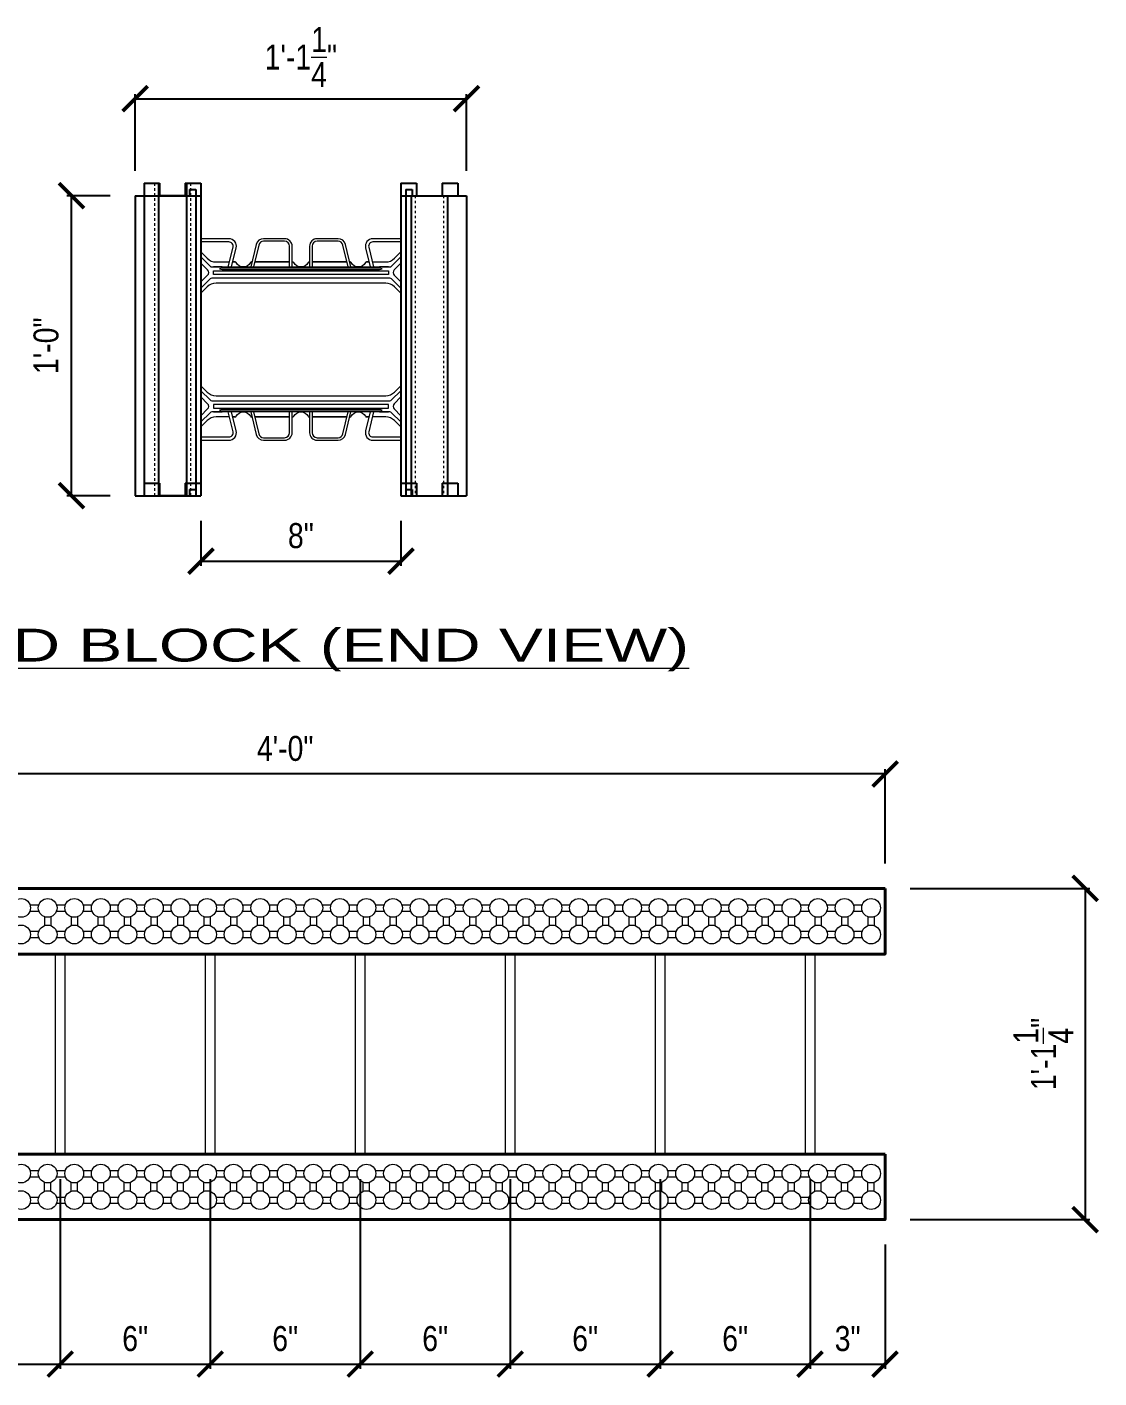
# Model space of a CAD drawing. Header units: inches. Extents: x -351.8 to -281.7, y 571.6 to 662.7.
# Drawn here: x -324.6 to -281.7, y 608.7 to 662.7 of the extents above; entities that cross this region are included whole.
import ezdxf

# ---------------------------------------------------------------- set-up
doc = ezdxf.new("R2010")
doc.units = ezdxf.units.IN
doc.header["$MEASUREMENT"] = 0
doc.linetypes.add('DASHED2', pattern=[0.375, 0.25, -0.125])
doc.linetypes.add('HIDDEN', pattern=[0.375, 0.25, -0.125])
doc.layers.get('Defpoints').update_dxf_attribs({"color": 252})
for name, color, linetype, lineweight in [('1GB fine', 251, 'Continuous', 9), ('2GB med', 7, 'Continuous', 20), ('3GB heavy', 1, 'Continuous', 40), ('A2 Hatch', 8, 'Continuous', 9), ('DETAILS', 7, 'Continuous', 13), ('DIM', 3, 'Continuous', 13), ('GB Dim', 3, 'Continuous', 13)]:
    doc.layers.add(name, color=color, linetype=linetype, lineweight=lineweight)
doc.styles.add('ARCHTITLE', font='archtitl.shx', dxfattribs={"width": 1.2})
doc.styles.add('ARCTEXT', font='arctext.shx', dxfattribs={"width": 0.85})
doc.dimstyles.new('ARCTEXT 1-1', dxfattribs={"dimscale": 0, "dimtxt": 1, "dimasz": 1, "dimexe": 0.1875, "dimexo": 1, "dimgap": 0.5, "dimtad": 1, "dimdec": 4, "dimzin": 3, "dimdsep": 46, "dimlunit": 4, "dimtxsty": 'ARCTEXT', "dimblk": 'ARCHTICK', "dimcen": 1, "dimclrd": 256, "dimclre": 256, "dimclrt": 256, "dimadec": 0, "dimazin": 0, "dimtfac": 1, "dimtdec": 4, "dimtofl": 0, "dimtmove": 2, "dimatfit": 3, "dimldrblk": 'arrow', "dimfxl": 0, "dimtolj": 1, "dimtzin": 0, "dimarcsym": 0})

# ---------------------------------------------------------------- blocks, each defined once
blk = doc.blocks.new('_ArchTick')
at = {"color": 0, "linetype": 'ByBlock', "const_width": 0.15}
blk.add_lwpolyline([(-0.5, -0.5), (0.5, 0.5)], dxfattribs=at)
blk = doc.blocks.new('*D162')
at = {"layer": 'Defpoints', "color": 0}
for p in [(-322.797, 655.99), (-320.25, 655.99), (-320.25, 643.99)]:
    blk.add_point(p, dxfattribs=at)
at = {"layer": 'GB Dim', "lineweight": -2}
for p, q in [((-321.25, 655.99), (-322.985, 655.99)), ((-322.797, 643.99), (-322.797, 655.99)), ((-321.25, 643.99), (-322.985, 643.99))]:
    blk.add_line(p, q, dxfattribs=at)
for p, rotation in [((-322.797, 655.99), 90), ((-322.797, 643.99), 270)]:
    blk.add_blockref('_ArchTick', p, dxfattribs=dict(at, rotation=rotation))
at = {"layer": 'GB Dim', "color": 2, "insert": (-323.814, 649.99), "char_height": 1, "attachment_point": 5, "rotation": 90, "style": 'ARCTEXT'}
blk.add_mtext('\\A1;1\'-0"', dxfattribs=at)
blk = doc.blocks.new('arrow')
at = {"layer": 'DIM'}
blk.add_hatch(color=253, dxfattribs=at).paths.add_polyline_path([(-2, 0.5), (-2, -0.5), (0, 0)])
at = {"layer": 'DIM', "lineweight": 9}
for points in [[(-2, 0.983), (-2, 0.5), (-2.469, 0.617)], [(0.374, 0.094), (0, 0)], [(0.374, -0.094), (0, 0)], [(-2, -0.983), (-2, -0.5), (-2.469, -0.617)]]:
    blk.add_lwpolyline(points, dxfattribs=at)
at = {"layer": 'DIM', "lineweight": 15}
blk.add_lwpolyline([(0, 0), (-2, -0.5), (-2, 0.5), (0, 0)], dxfattribs=at)
blk = doc.blocks.new('*D163')
at = {"layer": 'Defpoints', "color": 0}
for p in [(-307, 659.872), (-320.25, 655.99), (-307, 655.99)]:
    blk.add_point(p, dxfattribs=at)
at = {"layer": 'GB Dim', "lineweight": -2}
for p, q in [((-320.25, 656.99), (-320.25, 660.059)), ((-320.25, 659.872), (-307, 659.872)), ((-307, 656.99), (-307, 660.059))]:
    blk.add_line(p, q, dxfattribs=at)
at = {"layer": 'GB Dim', "lineweight": -2, "rotation": 180}
blk.add_blockref('_ArchTick', (-320.25, 659.872), dxfattribs=at)
at = {"layer": 'GB Dim', "lineweight": -2}
blk.add_blockref('_ArchTick', (-307, 659.872), dxfattribs=at)
at = {"layer": 'GB Dim', "color": 2, "insert": (-313.625, 661.538), "char_height": 1, "attachment_point": 5, "style": 'ARCTEXT'}
blk.add_mtext('\\A1;1\'-1{\\H1.000000x;\\S1/4;}"', dxfattribs=at)
blk = doc.blocks.new('*D164')
at = {"layer": 'Defpoints', "color": 0}
for p in [(-317.625, 643.99), (-309.625, 643.99), (-309.625, 641.371)]:
    blk.add_point(p, dxfattribs=at)
at = {"layer": 'GB Dim', "lineweight": -2}
for p, q in [((-317.625, 642.99), (-317.625, 641.183)), ((-309.625, 642.99), (-309.625, 641.183)), ((-317.625, 641.371), (-309.625, 641.371))]:
    blk.add_line(p, q, dxfattribs=at)
at = {"layer": 'GB Dim', "lineweight": -2, "rotation": 180}
blk.add_blockref('_ArchTick', (-317.625, 641.371), dxfattribs=at)
at = {"layer": 'GB Dim', "lineweight": -2}
blk.add_blockref('_ArchTick', (-309.625, 641.371), dxfattribs=at)
at = {"layer": 'GB Dim', "color": 2, "insert": (-313.625, 642.388), "char_height": 1, "attachment_point": 5, "style": 'ARCTEXT'}
blk.add_mtext('\\A1;8"', dxfattribs=at)
blk = doc.blocks.new('*D167')
at = {"layer": 'Defpoints', "color": 0}
for p in [(-329.253, 617.658), (-323.253, 617.658), (-323.253, 609.252)]:
    blk.add_point(p, dxfattribs=at)
at = {"layer": 'GB Dim', "lineweight": -2}
for p, q in [((-329.253, 616.658), (-329.253, 609.065)), ((-323.253, 616.658), (-323.253, 609.065)), ((-329.253, 609.252), (-323.253, 609.252))]:
    blk.add_line(p, q, dxfattribs=at)
at = {"layer": 'GB Dim', "lineweight": -2, "rotation": 180}
blk.add_blockref('_ArchTick', (-329.253, 609.252), dxfattribs=at)
at = {"layer": 'GB Dim', "lineweight": -2}
blk.add_blockref('_ArchTick', (-323.253, 609.252), dxfattribs=at)
at = {"layer": 'GB Dim', "color": 2, "insert": (-326.253, 610.269), "char_height": 1, "attachment_point": 5, "style": 'ARCTEXT'}
blk.add_mtext('\\A1;6"', dxfattribs=at)
blk = doc.blocks.new('*D168')
at = {"layer": 'Defpoints', "color": 0}
for p in [(-323.253, 617.658), (-317.253, 617.658), (-317.253, 609.252)]:
    blk.add_point(p, dxfattribs=at)
at = {"layer": 'GB Dim', "lineweight": -2}
for p, q in [((-323.253, 616.658), (-323.253, 609.065)), ((-317.253, 616.658), (-317.253, 609.065)), ((-323.253, 609.252), (-317.253, 609.252))]:
    blk.add_line(p, q, dxfattribs=at)
at = {"layer": 'GB Dim', "lineweight": -2, "rotation": 180}
blk.add_blockref('_ArchTick', (-323.253, 609.252), dxfattribs=at)
at = {"layer": 'GB Dim', "lineweight": -2}
blk.add_blockref('_ArchTick', (-317.253, 609.252), dxfattribs=at)
at = {"layer": 'GB Dim', "color": 2, "insert": (-320.253, 610.269), "char_height": 1, "attachment_point": 5, "style": 'ARCTEXT'}
blk.add_mtext('\\A1;6"', dxfattribs=at)
blk = doc.blocks.new('*D169')
at = {"layer": 'Defpoints', "color": 0}
for p in [(-317.253, 617.658), (-311.253, 617.658), (-311.253, 609.252)]:
    blk.add_point(p, dxfattribs=at)
at = {"layer": 'GB Dim', "lineweight": -2}
for p, q in [((-317.253, 616.658), (-317.253, 609.065)), ((-311.253, 616.658), (-311.253, 609.065)), ((-317.253, 609.252), (-311.253, 609.252))]:
    blk.add_line(p, q, dxfattribs=at)
at = {"layer": 'GB Dim', "lineweight": -2, "rotation": 180}
blk.add_blockref('_ArchTick', (-317.253, 609.252), dxfattribs=at)
at = {"layer": 'GB Dim', "lineweight": -2}
blk.add_blockref('_ArchTick', (-311.253, 609.252), dxfattribs=at)
at = {"layer": 'GB Dim', "color": 2, "insert": (-314.253, 610.269), "char_height": 1, "attachment_point": 5, "style": 'ARCTEXT'}
blk.add_mtext('\\A1;6"', dxfattribs=at)
blk = doc.blocks.new('*D170')
at = {"layer": 'Defpoints', "color": 0}
for p in [(-311.253, 617.658), (-305.253, 617.658), (-305.253, 609.252)]:
    blk.add_point(p, dxfattribs=at)
at = {"layer": 'GB Dim', "lineweight": -2}
for p, q in [((-311.253, 616.658), (-311.253, 609.065)), ((-305.253, 616.658), (-305.253, 609.065)), ((-311.253, 609.252), (-305.253, 609.252))]:
    blk.add_line(p, q, dxfattribs=at)
at = {"layer": 'GB Dim', "lineweight": -2, "rotation": 180}
blk.add_blockref('_ArchTick', (-311.253, 609.252), dxfattribs=at)
at = {"layer": 'GB Dim', "lineweight": -2}
blk.add_blockref('_ArchTick', (-305.253, 609.252), dxfattribs=at)
at = {"layer": 'GB Dim', "color": 2, "insert": (-308.253, 610.269), "char_height": 1, "attachment_point": 5, "style": 'ARCTEXT'}
blk.add_mtext('\\A1;6"', dxfattribs=at)
blk = doc.blocks.new('*D171')
at = {"layer": 'Defpoints', "color": 0}
for p in [(-305.253, 617.658), (-299.253, 617.658), (-299.253, 609.252)]:
    blk.add_point(p, dxfattribs=at)
at = {"layer": 'GB Dim', "lineweight": -2}
for p, q in [((-305.253, 616.658), (-305.253, 609.065)), ((-299.253, 616.658), (-299.253, 609.065)), ((-305.253, 609.252), (-299.253, 609.252))]:
    blk.add_line(p, q, dxfattribs=at)
at = {"layer": 'GB Dim', "lineweight": -2, "rotation": 180}
blk.add_blockref('_ArchTick', (-305.253, 609.252), dxfattribs=at)
at = {"layer": 'GB Dim', "lineweight": -2}
blk.add_blockref('_ArchTick', (-299.253, 609.252), dxfattribs=at)
at = {"layer": 'GB Dim', "color": 2, "insert": (-302.253, 610.269), "char_height": 1, "attachment_point": 5, "style": 'ARCTEXT'}
blk.add_mtext('\\A1;6"', dxfattribs=at)
blk = doc.blocks.new('*D172')
at = {"layer": 'Defpoints', "color": 0}
for p in [(-299.253, 617.658), (-293.253, 617.658), (-293.253, 609.252)]:
    blk.add_point(p, dxfattribs=at)
at = {"layer": 'GB Dim', "lineweight": -2}
for p, q in [((-299.253, 616.658), (-299.253, 609.065)), ((-293.253, 616.658), (-293.253, 609.065)), ((-299.253, 609.252), (-293.253, 609.252))]:
    blk.add_line(p, q, dxfattribs=at)
at = {"layer": 'GB Dim', "lineweight": -2, "rotation": 180}
blk.add_blockref('_ArchTick', (-299.253, 609.252), dxfattribs=at)
at = {"layer": 'GB Dim', "lineweight": -2}
blk.add_blockref('_ArchTick', (-293.253, 609.252), dxfattribs=at)
at = {"layer": 'GB Dim', "color": 2, "insert": (-296.253, 610.269), "char_height": 1, "attachment_point": 5, "style": 'ARCTEXT'}
blk.add_mtext('\\A1;6"', dxfattribs=at)
blk = doc.blocks.new('*D173')
at = {"layer": 'Defpoints', "color": 0}
for p in [(-293.253, 617.658), (-290.253, 615.033), (-290.253, 609.252)]:
    blk.add_point(p, dxfattribs=at)
at = {"layer": 'GB Dim', "lineweight": -2}
for p, q in [((-293.253, 616.658), (-293.253, 609.065)), ((-290.253, 614.033), (-290.253, 609.065)), ((-293.253, 609.252), (-290.253, 609.252))]:
    blk.add_line(p, q, dxfattribs=at)
at = {"layer": 'GB Dim', "lineweight": -2, "rotation": 180}
blk.add_blockref('_ArchTick', (-293.253, 609.252), dxfattribs=at)
at = {"layer": 'GB Dim', "lineweight": -2}
blk.add_blockref('_ArchTick', (-290.253, 609.252), dxfattribs=at)
at = {"layer": 'GB Dim', "color": 2, "insert": (-291.753, 610.269), "char_height": 1, "attachment_point": 5, "style": 'ARCTEXT'}
blk.add_mtext('\\A1;3"', dxfattribs=at)
blk = doc.blocks.new('*D174')
at = {"layer": 'Defpoints', "color": 0}
for p in [(-290.253, 628.283), (-290.253, 615.033), (-282.253, 615.033)]:
    blk.add_point(p, dxfattribs=at)
at = {"layer": 'GB Dim', "lineweight": -2}
for p, q in [((-289.253, 628.283), (-282.065, 628.283)), ((-282.253, 628.283), (-282.253, 615.033)), ((-289.253, 615.033), (-282.065, 615.033))]:
    blk.add_line(p, q, dxfattribs=at)
for p, rotation in [((-282.253, 628.283), 90), ((-282.253, 615.033), 270)]:
    blk.add_blockref('_ArchTick', p, dxfattribs=dict(at, rotation=rotation))
at = {"layer": 'GB Dim', "color": 2, "insert": (-283.919, 621.658), "char_height": 1, "attachment_point": 5, "rotation": 90, "style": 'ARCTEXT'}
blk.add_mtext('\\A1;1\'-1{\\H1.000000x;\\S1/4;}"', dxfattribs=at)
blk = doc.blocks.new('*D175')
at = {"layer": 'Defpoints', "color": 0}
for p in [(-338.253, 632.859), (-338.253, 628.283), (-290.253, 628.283)]:
    blk.add_point(p, dxfattribs=at)
at = {"layer": 'GB Dim', "lineweight": -2}
for p, q in [((-338.253, 629.283), (-338.253, 633.046)), ((-290.253, 632.859), (-338.253, 632.859)), ((-290.253, 629.283), (-290.253, 633.046))]:
    blk.add_line(p, q, dxfattribs=at)
at = {"layer": 'GB Dim', "lineweight": -2, "rotation": 180}
blk.add_blockref('_ArchTick', (-338.253, 632.859), dxfattribs=at)
at = {"layer": 'GB Dim', "lineweight": -2}
blk.add_blockref('_ArchTick', (-290.253, 632.859), dxfattribs=at)
at = {"layer": 'GB Dim', "color": 2, "insert": (-314.253, 633.876), "char_height": 1, "attachment_point": 5, "style": 'ARCTEXT'}
blk.add_mtext('\\A1;4\'-0"', dxfattribs=at)

msp = doc.modelspace()

# ---------------------------------------------------------------- linework, layer by layer
at = {"color": 1, "linetype": 'HIDDEN', "ltscale": 0.02}
for p, q in [((-319.90005, 656.49023), (-319.27505, 656.49023)), ((-319.27505, 656.49023), (-319.27505, 655.99023)), ((-318.25005, 656.49023), (-318.25005, 655.99023)), ((-318.25005, 656.49023), (-317.62505, 656.49023)), ((-309.62505, 656.49023), (-309.00005, 656.49023)), ((-309.00005, 656.49023), (-309.00005, 655.99023)), ((-307.97505, 656.49023), (-307.97505, 655.99023)), ((-307.97505, 656.49023), (-307.35005, 656.49023)), ((-307.35005, 656.49023), (-307.35005, 655.99023)), ((-319.90005, 644.49023), (-319.27505, 644.49023)), ((-319.27505, 644.49023), (-319.27505, 643.99023)), ((-318.25005, 644.49023), (-318.25005, 643.99023)), ((-318.25005, 644.49023), (-317.62505, 644.49023)), ((-309.62505, 644.49023), (-309.00005, 644.49023)), ((-309.00005, 644.49023), (-309.00005, 643.99023)), ((-307.97505, 644.49023), (-307.97505, 643.99023)), ((-307.97505, 644.49023), (-307.35005, 644.49023)), ((-307.35005, 644.49023), (-307.35005, 643.99023))]:
    msp.add_line(p, q, dxfattribs=at)
at = {"color": 1}
for p, q in [((-319.90005, 656.49023), (-319.27505, 656.49023)), ((-319.90005, 656.49023), (-319.90005, 643.99023)), ((-319.32505, 656.49023), (-319.32505, 643.99023)), ((-319.27505, 656.49023), (-319.27505, 655.99023)), ((-318.25005, 656.49023), (-318.25005, 655.99023)), ((-318.25005, 656.49023), (-317.62505, 656.49023)), ((-318.20005, 656.49023), (-318.20005, 643.99023)), ((-318.07505, 656.24023), (-318.07505, 655.99023)), ((-318.07505, 656.24023), (-317.82505, 656.24023)), ((-317.82505, 656.24023), (-317.82505, 643.99023)), ((-317.62505, 656.49023), (-317.62505, 643.99023)), ((-309.62505, 656.49023), (-309.62505, 643.99023)), ((-309.62505, 656.49023), (-309.00005, 656.49023)), ((-309.42505, 656.24023), (-309.42505, 643.99023)), ((-309.42505, 656.24023), (-309.17505, 656.24023)), ((-309.17505, 656.24023), (-309.17505, 655.99023)), ((-309.00005, 656.49023), (-309.00005, 655.99023)), ((-307.97505, 656.49023), (-307.97505, 655.99023)), ((-307.97505, 656.49023), (-307.35005, 656.49023)), ((-307.35005, 656.49023), (-307.35005, 655.99023)), ((-320.25005, 655.99023), (-317.62505, 655.99023)), ((-320.25005, 655.99023), (-320.25005, 643.99023)), ((-320.25005, 655.99023), (-318.07505, 655.99023)), ((-318.20005, 655.99023), (-319.32505, 655.99023)), ((-317.82505, 655.99023), (-317.62505, 655.99023)), ((-309.62505, 655.99023), (-307.00005, 655.99023)), ((-309.62505, 655.99023), (-309.42505, 655.99023)), ((-309.21005, 655.99023), (-307.00005, 655.99023)), ((-309.21005, 655.99023), (-309.21005, 643.99023)), ((-307.76505, 655.99023), (-307.76505, 643.99023)), ((-307.00005, 655.99023), (-307.00005, 643.99023)), ((-319.90005, 644.49023), (-319.27505, 644.49023)), ((-319.27505, 644.49023), (-319.27505, 643.99023)), ((-318.25005, 644.49023), (-318.25005, 643.99023)), ((-318.25005, 644.49023), (-317.62505, 644.49023)), ((-318.07505, 644.24023), (-318.07505, 643.99023)), ((-318.07505, 644.24023), (-317.82505, 644.24023)), ((-309.62505, 644.49023), (-309.00005, 644.49023)), ((-309.42505, 644.24023), (-309.17505, 644.24023)), ((-309.17505, 644.24023), (-309.17505, 643.99023)), ((-309.00005, 644.49023), (-309.00005, 643.99023)), ((-307.97505, 644.49023), (-307.97505, 643.99023)), ((-307.97505, 644.49023), (-307.35005, 644.49023)), ((-307.35005, 644.49023), (-307.35005, 643.99023)), ((-320.25005, 643.99023), (-317.62505, 643.99023)), ((-320.25005, 643.99023), (-318.07505, 643.99023)), ((-318.20005, 643.99023), (-319.32505, 643.99023)), ((-317.82505, 643.99023), (-317.62505, 643.99023)), ((-309.62505, 643.99023), (-307.00005, 643.99023)), ((-309.62505, 643.99023), (-309.42505, 643.99023)), ((-309.21005, 643.99023), (-307.00005, 643.99023))]:
    msp.add_line(p, q, dxfattribs=at)
at = {"ltscale": 0.15}
for p, q in [((-319.27505, 655.99023), (-318.25005, 655.99023)), ((-319.27505, 643.99023), (-318.25005, 643.99023))]:
    msp.add_line(p, q, dxfattribs=at)
at = {"layer": '1GB fine'}
for p, q in [((-324.46199, 627.62774), (-324.10556, 627.62774)), ((-323.39949, 627.62774), (-323.04306, 627.62774)), ((-322.33699, 627.62774), (-321.98056, 627.62774)), ((-321.27449, 627.62774), (-320.91806, 627.62774)), ((-320.21199, 627.62774), (-319.85556, 627.62774)), ((-319.14949, 627.62774), (-318.79306, 627.62774)), ((-318.08699, 627.62774), (-317.73056, 627.62774)), ((-317.02449, 627.62774), (-316.66806, 627.62774)), ((-315.96199, 627.62774), (-315.60556, 627.62774)), ((-314.89949, 627.62774), (-314.54306, 627.62774)), ((-313.83699, 627.62774), (-313.48056, 627.62774)), ((-312.77449, 627.62774), (-312.41806, 627.62774)), ((-311.71199, 627.62774), (-311.35556, 627.62774)), ((-310.64949, 627.62774), (-310.29306, 627.62774)), ((-309.58699, 627.62774), (-309.23056, 627.62774)), ((-308.52449, 627.62774), (-308.16806, 627.62774)), ((-307.46199, 627.62774), (-307.10556, 627.62774)), ((-306.39949, 627.62774), (-306.04306, 627.62774)), ((-305.33699, 627.62774), (-304.98056, 627.62774)), ((-304.27449, 627.62774), (-303.91806, 627.62774)), ((-303.21199, 627.62774), (-302.85556, 627.62774)), ((-302.14949, 627.62774), (-301.79306, 627.62774)), ((-301.08699, 627.62774), (-300.73056, 627.62774)), ((-300.02449, 627.62774), (-299.66806, 627.62774)), ((-298.96199, 627.62774), (-298.60556, 627.62774)), ((-297.89949, 627.62774), (-297.54306, 627.62774)), ((-296.83699, 627.62774), (-296.48056, 627.62774)), ((-295.77449, 627.62774), (-295.41806, 627.62774)), ((-294.71199, 627.62774), (-294.35556, 627.62774)), ((-293.64949, 627.62774), (-293.29306, 627.62774)), ((-292.58699, 627.62774), (-292.23056, 627.62774)), ((-291.52449, 627.62774), (-291.16806, 627.62774)), ((-324.46121, 627.37701), (-324.10633, 627.37701)), ((-323.87679, 627.14747), (-323.87679, 626.79259)), ((-323.62606, 627.14824), (-323.62606, 626.79181)), ((-323.39871, 627.37701), (-323.04383, 627.37701)), ((-322.81429, 627.14747), (-322.81429, 626.79259)), ((-322.56356, 627.14824), (-322.56356, 626.79181)), ((-322.33621, 627.37701), (-321.98133, 627.37701)), ((-321.75179, 627.14747), (-321.75179, 626.79259)), ((-321.50106, 627.14824), (-321.50106, 626.79181)), ((-321.27371, 627.37701), (-320.91883, 627.37701)), ((-320.68929, 627.14747), (-320.68929, 626.79259)), ((-320.43856, 627.14824), (-320.43856, 626.79181)), ((-320.21121, 627.37701), (-319.85633, 627.37701)), ((-319.62679, 627.14747), (-319.62679, 626.79259)), ((-319.37606, 627.14824), (-319.37606, 626.79181)), ((-319.14871, 627.37701), (-318.79383, 627.37701)), ((-318.56429, 627.14747), (-318.56429, 626.79259)), ((-318.31356, 627.14824), (-318.31356, 626.79181)), ((-318.08621, 627.37701), (-317.73133, 627.37701)), ((-317.50179, 627.14747), (-317.50179, 626.79259)), ((-317.25106, 627.14824), (-317.25106, 626.79181)), ((-317.02371, 627.37701), (-316.66883, 627.37701)), ((-316.43929, 627.14747), (-316.43929, 626.79259)), ((-316.18856, 627.14824), (-316.18856, 626.79181)), ((-315.96121, 627.37701), (-315.60633, 627.37701)), ((-315.37679, 627.14747), (-315.37679, 626.79259)), ((-315.12606, 627.14824), (-315.12606, 626.79181)), ((-314.89871, 627.37701), (-314.54383, 627.37701)), ((-314.31429, 627.14747), (-314.31429, 626.79259)), ((-314.06356, 627.14824), (-314.06356, 626.79181)), ((-313.83621, 627.37701), (-313.48133, 627.37701)), ((-313.25179, 627.14747), (-313.25179, 626.79259)), ((-313.00106, 627.14824), (-313.00106, 626.79181)), ((-312.77371, 627.37701), (-312.41883, 627.37701)), ((-312.18929, 627.14747), (-312.18929, 626.79259)), ((-311.93856, 627.14824), (-311.93856, 626.79181)), ((-311.71121, 627.37701), (-311.35633, 627.37701)), ((-311.12679, 627.14747), (-311.12679, 626.79259)), ((-310.87606, 627.14824), (-310.87606, 626.79181)), ((-310.64871, 627.37701), (-310.29383, 627.37701)), ((-310.06429, 627.14747), (-310.06429, 626.79259)), ((-309.81356, 627.14824), (-309.81356, 626.79181)), ((-309.58621, 627.37701), (-309.23133, 627.37701)), ((-309.00179, 627.14747), (-309.00179, 626.79259)), ((-308.75106, 627.14824), (-308.75106, 626.79181)), ((-308.52371, 627.37701), (-308.16883, 627.37701)), ((-307.93929, 627.14747), (-307.93929, 626.79259)), ((-307.68856, 627.14824), (-307.68856, 626.79181)), ((-307.46121, 627.37701), (-307.10633, 627.37701)), ((-306.87679, 627.14747), (-306.87679, 626.79259)), ((-306.62606, 627.14824), (-306.62606, 626.79181)), ((-306.39871, 627.37701), (-306.04383, 627.37701)), ((-305.81429, 627.14747), (-305.81429, 626.79259)), ((-305.56356, 627.14824), (-305.56356, 626.79181)), ((-305.33621, 627.37701), (-304.98133, 627.37701)), ((-304.75179, 627.14747), (-304.75179, 626.79259)), ((-304.50106, 627.14824), (-304.50106, 626.79181)), ((-304.27371, 627.37701), (-303.91883, 627.37701)), ((-303.68929, 627.14747), (-303.68929, 626.79259)), ((-303.43856, 627.14824), (-303.43856, 626.79181)), ((-303.21121, 627.37701), (-302.85633, 627.37701)), ((-302.62679, 627.14747), (-302.62679, 626.79259)), ((-302.37606, 627.14824), (-302.37606, 626.79181)), ((-302.14871, 627.37701), (-301.79383, 627.37701)), ((-301.56429, 627.14747), (-301.56429, 626.79259)), ((-301.31356, 627.14824), (-301.31356, 626.79181)), ((-301.08621, 627.37701), (-300.73133, 627.37701)), ((-300.50179, 627.14747), (-300.50179, 626.79259)), ((-300.25106, 627.14824), (-300.25106, 626.79181)), ((-300.02371, 627.37701), (-299.66883, 627.37701)), ((-299.43929, 627.14747), (-299.43929, 626.79259)), ((-299.18856, 627.14824), (-299.18856, 626.79181)), ((-298.96121, 627.37701), (-298.60633, 627.37701)), ((-298.37679, 627.14747), (-298.37679, 626.79259)), ((-298.12606, 627.14824), (-298.12606, 626.79181)), ((-297.89871, 627.37701), (-297.54383, 627.37701)), ((-297.31429, 627.14747), (-297.31429, 626.79259)), ((-297.06356, 627.14824), (-297.06356, 626.79181)), ((-296.83621, 627.37701), (-296.48133, 627.37701)), ((-296.25179, 627.14747), (-296.25179, 626.79259)), ((-296.00106, 627.14824), (-296.00106, 626.79181)), ((-295.77371, 627.37701), (-295.41883, 627.37701)), ((-295.18929, 627.14747), (-295.18929, 626.79259)), ((-294.93856, 627.14824), (-294.93856, 626.79181)), ((-294.71121, 627.37701), (-294.35633, 627.37701)), ((-294.12679, 627.14747), (-294.12679, 626.79259)), ((-293.87606, 627.14824), (-293.87606, 626.79181)), ((-293.64871, 627.37701), (-293.29383, 627.37701)), ((-293.06429, 627.14747), (-293.06429, 626.79259)), ((-292.81356, 627.14824), (-292.81356, 626.79181)), ((-292.58621, 627.37701), (-292.23133, 627.37701)), ((-292.00179, 627.14747), (-292.00179, 626.79259)), ((-291.75106, 627.14824), (-291.75106, 626.79181)), ((-291.52371, 627.37701), (-291.16883, 627.37701)), ((-290.93929, 627.14747), (-290.93929, 626.79259)), ((-290.68856, 627.14824), (-290.68856, 626.79181)), ((-324.46199, 626.56524), (-324.10556, 626.56524)), ((-323.39949, 626.56524), (-323.04306, 626.56524)), ((-322.33699, 626.56524), (-321.98056, 626.56524)), ((-321.27449, 626.56524), (-320.91806, 626.56524)), ((-320.21199, 626.56524), (-319.85556, 626.56524)), ((-319.14949, 626.56524), (-318.79306, 626.56524)), ((-318.08699, 626.56524), (-317.73056, 626.56524)), ((-317.02449, 626.56524), (-316.66806, 626.56524)), ((-315.96199, 626.56524), (-315.60556, 626.56524)), ((-314.89949, 626.56524), (-314.54306, 626.56524)), ((-313.83699, 626.56524), (-313.48056, 626.56524)), ((-312.77449, 626.56524), (-312.41806, 626.56524)), ((-311.71199, 626.56524), (-311.35556, 626.56524)), ((-310.64949, 626.56524), (-310.29306, 626.56524)), ((-309.58699, 626.56524), (-309.23056, 626.56524)), ((-308.52449, 626.56524), (-308.16806, 626.56524)), ((-307.46199, 626.56524), (-307.10556, 626.56524)), ((-306.39949, 626.56524), (-306.04306, 626.56524)), ((-305.33699, 626.56524), (-304.98056, 626.56524)), ((-304.27449, 626.56524), (-303.91806, 626.56524)), ((-303.21199, 626.56524), (-302.85556, 626.56524)), ((-302.14949, 626.56524), (-301.79306, 626.56524)), ((-301.08699, 626.56524), (-300.73056, 626.56524)), ((-300.02449, 626.56524), (-299.66806, 626.56524)), ((-298.96199, 626.56524), (-298.60556, 626.56524)), ((-297.89949, 626.56524), (-297.54306, 626.56524)), ((-296.83699, 626.56524), (-296.48056, 626.56524)), ((-295.77449, 626.56524), (-295.41806, 626.56524)), ((-294.71199, 626.56524), (-294.35556, 626.56524)), ((-293.64949, 626.56524), (-293.29306, 626.56524)), ((-292.58699, 626.56524), (-292.23056, 626.56524)), ((-291.52449, 626.56524), (-291.16806, 626.56524)), ((-324.46121, 626.31451), (-324.10633, 626.31451)), ((-323.39871, 626.31451), (-323.04383, 626.31451)), ((-322.33621, 626.31451), (-321.98133, 626.31451)), ((-321.27371, 626.31451), (-320.91883, 626.31451)), ((-320.21121, 626.31451), (-319.85633, 626.31451)), ((-319.14871, 626.31451), (-318.79383, 626.31451)), ((-318.08621, 626.31451), (-317.73133, 626.31451)), ((-317.02371, 626.31451), (-316.66883, 626.31451)), ((-315.96121, 626.31451), (-315.60633, 626.31451)), ((-314.89871, 626.31451), (-314.54383, 626.31451)), ((-313.83621, 626.31451), (-313.48133, 626.31451)), ((-312.77371, 626.31451), (-312.41883, 626.31451)), ((-311.71121, 626.31451), (-311.35633, 626.31451)), ((-310.64871, 626.31451), (-310.29383, 626.31451)), ((-309.58621, 626.31451), (-309.23133, 626.31451)), ((-308.52371, 626.31451), (-308.16883, 626.31451)), ((-307.46121, 626.31451), (-307.10633, 626.31451)), ((-306.39871, 626.31451), (-306.04383, 626.31451)), ((-305.33621, 626.31451), (-304.98133, 626.31451)), ((-304.27371, 626.31451), (-303.91883, 626.31451)), ((-303.21121, 626.31451), (-302.85633, 626.31451)), ((-302.14871, 626.31451), (-301.79383, 626.31451)), ((-301.08621, 626.31451), (-300.73133, 626.31451)), ((-300.02371, 626.31451), (-299.66883, 626.31451)), ((-298.96121, 626.31451), (-298.60633, 626.31451)), ((-297.89871, 626.31451), (-297.54383, 626.31451)), ((-296.83621, 626.31451), (-296.48133, 626.31451)), ((-295.77371, 626.31451), (-295.41883, 626.31451)), ((-294.71121, 626.31451), (-294.35633, 626.31451)), ((-293.64871, 626.31451), (-293.29383, 626.31451)), ((-292.58621, 626.31451), (-292.23133, 626.31451)), ((-291.52371, 626.31451), (-291.16883, 626.31451)), ((-324.46199, 616.74982), (-324.10556, 616.74982)), ((-324.46121, 617.00055), (-324.10633, 617.00055)), ((-323.39949, 616.74982), (-323.04306, 616.74982)), ((-323.39871, 617.00055), (-323.04383, 617.00055)), ((-322.33699, 616.74982), (-321.98056, 616.74982)), ((-322.33621, 617.00055), (-321.98133, 617.00055)), ((-321.27449, 616.74982), (-320.91806, 616.74982)), ((-321.27371, 617.00055), (-320.91883, 617.00055)), ((-320.21199, 616.74982), (-319.85556, 616.74982)), ((-320.21121, 617.00055), (-319.85633, 617.00055)), ((-319.14949, 616.74982), (-318.79306, 616.74982)), ((-319.14871, 617.00055), (-318.79383, 617.00055)), ((-318.08699, 616.74982), (-317.73056, 616.74982)), ((-318.08621, 617.00055), (-317.73133, 617.00055)), ((-317.02449, 616.74982), (-316.66806, 616.74982)), ((-317.02371, 617.00055), (-316.66883, 617.00055)), ((-315.96199, 616.74982), (-315.60556, 616.74982)), ((-315.96121, 617.00055), (-315.60633, 617.00055)), ((-314.89949, 616.74982), (-314.54306, 616.74982)), ((-314.89871, 617.00055), (-314.54383, 617.00055)), ((-313.83699, 616.74982), (-313.48056, 616.74982)), ((-313.83621, 617.00055), (-313.48133, 617.00055)), ((-312.77449, 616.74982), (-312.41806, 616.74982)), ((-312.77371, 617.00055), (-312.41883, 617.00055)), ((-311.71199, 616.74982), (-311.35556, 616.74982)), ((-311.71121, 617.00055), (-311.35633, 617.00055)), ((-310.64949, 616.74982), (-310.29306, 616.74982)), ((-310.64871, 617.00055), (-310.29383, 617.00055)), ((-309.58699, 616.74982), (-309.23056, 616.74982)), ((-309.58621, 617.00055), (-309.23133, 617.00055)), ((-308.52449, 616.74982), (-308.16806, 616.74982)), ((-308.52371, 617.00055), (-308.16883, 617.00055)), ((-307.46199, 616.74982), (-307.10556, 616.74982)), ((-307.46121, 617.00055), (-307.10633, 617.00055)), ((-306.39949, 616.74982), (-306.04306, 616.74982)), ((-306.39871, 617.00055), (-306.04383, 617.00055)), ((-305.33699, 616.74982), (-304.98056, 616.74982)), ((-305.33621, 617.00055), (-304.98133, 617.00055)), ((-304.27449, 616.74982), (-303.91806, 616.74982)), ((-304.27371, 617.00055), (-303.91883, 617.00055)), ((-303.21199, 616.74982), (-302.85556, 616.74982)), ((-303.21121, 617.00055), (-302.85633, 617.00055)), ((-302.14949, 616.74982), (-301.79306, 616.74982)), ((-302.14871, 617.00055), (-301.79383, 617.00055)), ((-301.08699, 616.74982), (-300.73056, 616.74982)), ((-301.08621, 617.00055), (-300.73133, 617.00055)), ((-300.02449, 616.74982), (-299.66806, 616.74982)), ((-300.02371, 617.00055), (-299.66883, 617.00055)), ((-298.96199, 616.74982), (-298.60556, 616.74982)), ((-298.96121, 617.00055), (-298.60633, 617.00055)), ((-297.89949, 616.74982), (-297.54306, 616.74982)), ((-297.89871, 617.00055), (-297.54383, 617.00055)), ((-296.83699, 616.74982), (-296.48056, 616.74982)), ((-296.83621, 617.00055), (-296.48133, 617.00055)), ((-295.77449, 616.74982), (-295.41806, 616.74982)), ((-295.77371, 617.00055), (-295.41883, 617.00055)), ((-294.71199, 616.74982), (-294.35556, 616.74982)), ((-294.71121, 617.00055), (-294.35633, 617.00055)), ((-293.64949, 616.74982), (-293.29306, 616.74982)), ((-293.64871, 617.00055), (-293.29383, 617.00055)), ((-292.58699, 616.74982), (-292.23056, 616.74982)), ((-292.58621, 617.00055), (-292.23133, 617.00055)), ((-291.52449, 616.74982), (-291.16806, 616.74982)), ((-291.52371, 617.00055), (-291.16883, 617.00055)), ((-323.87679, 616.16759), (-323.87679, 616.52247)), ((-323.62606, 616.16681), (-323.62606, 616.52324)), ((-322.81429, 616.16759), (-322.81429, 616.52247)), ((-322.56356, 616.16681), (-322.56356, 616.52324)), ((-321.75179, 616.16759), (-321.75179, 616.52247)), ((-321.50106, 616.16681), (-321.50106, 616.52324)), ((-320.68929, 616.16759), (-320.68929, 616.52247)), ((-320.43856, 616.16681), (-320.43856, 616.52324)), ((-319.62679, 616.16759), (-319.62679, 616.52247)), ((-319.37606, 616.16681), (-319.37606, 616.52324)), ((-318.56429, 616.16759), (-318.56429, 616.52247)), ((-318.31356, 616.16681), (-318.31356, 616.52324)), ((-317.50179, 616.16759), (-317.50179, 616.52247)), ((-317.25106, 616.16681), (-317.25106, 616.52324)), ((-316.43929, 616.16759), (-316.43929, 616.52247)), ((-316.18856, 616.16681), (-316.18856, 616.52324)), ((-315.37679, 616.16759), (-315.37679, 616.52247)), ((-315.12606, 616.16681), (-315.12606, 616.52324)), ((-314.31429, 616.16759), (-314.31429, 616.52247)), ((-314.06356, 616.16681), (-314.06356, 616.52324)), ((-313.25179, 616.16759), (-313.25179, 616.52247)), ((-313.00106, 616.16681), (-313.00106, 616.52324)), ((-312.18929, 616.16759), (-312.18929, 616.52247)), ((-311.93856, 616.16681), (-311.93856, 616.52324)), ((-311.12679, 616.16759), (-311.12679, 616.52247)), ((-310.87606, 616.16681), (-310.87606, 616.52324)), ((-310.06429, 616.16759), (-310.06429, 616.52247)), ((-309.81356, 616.16681), (-309.81356, 616.52324)), ((-309.00179, 616.16759), (-309.00179, 616.52247)), ((-308.75106, 616.16681), (-308.75106, 616.52324)), ((-307.93929, 616.16759), (-307.93929, 616.52247)), ((-307.68856, 616.16681), (-307.68856, 616.52324)), ((-306.87679, 616.16759), (-306.87679, 616.52247)), ((-306.62606, 616.16681), (-306.62606, 616.52324)), ((-305.81429, 616.16759), (-305.81429, 616.52247)), ((-305.56356, 616.16681), (-305.56356, 616.52324)), ((-304.75179, 616.16759), (-304.75179, 616.52247)), ((-304.50106, 616.16681), (-304.50106, 616.52324)), ((-303.68929, 616.16759), (-303.68929, 616.52247)), ((-303.43856, 616.16681), (-303.43856, 616.52324)), ((-302.62679, 616.16759), (-302.62679, 616.52247)), ((-302.37606, 616.16681), (-302.37606, 616.52324)), ((-301.56429, 616.16759), (-301.56429, 616.52247)), ((-301.31356, 616.16681), (-301.31356, 616.52324)), ((-300.50179, 616.16759), (-300.50179, 616.52247)), ((-300.25106, 616.16681), (-300.25106, 616.52324)), ((-299.43929, 616.16759), (-299.43929, 616.52247)), ((-299.18856, 616.16681), (-299.18856, 616.52324)), ((-298.37679, 616.16759), (-298.37679, 616.52247)), ((-298.12606, 616.16681), (-298.12606, 616.52324)), ((-297.31429, 616.16759), (-297.31429, 616.52247)), ((-297.06356, 616.16681), (-297.06356, 616.52324)), ((-296.25179, 616.16759), (-296.25179, 616.52247)), ((-296.00106, 616.16681), (-296.00106, 616.52324)), ((-295.18929, 616.16759), (-295.18929, 616.52247)), ((-294.93856, 616.16681), (-294.93856, 616.52324)), ((-294.12679, 616.16759), (-294.12679, 616.52247)), ((-293.87606, 616.16681), (-293.87606, 616.52324)), ((-293.06429, 616.16759), (-293.06429, 616.52247)), ((-292.81356, 616.16681), (-292.81356, 616.52324)), ((-292.00179, 616.16759), (-292.00179, 616.52247)), ((-291.75106, 616.16681), (-291.75106, 616.52324)), ((-290.93929, 616.16759), (-290.93929, 616.52247)), ((-290.68856, 616.16681), (-290.68856, 616.52324)), ((-324.46199, 615.68732), (-324.10556, 615.68732)), ((-324.46121, 615.93805), (-324.10633, 615.93805)), ((-323.39949, 615.68732), (-323.04306, 615.68732)), ((-323.39871, 615.93805), (-323.04383, 615.93805)), ((-322.33699, 615.68732), (-321.98056, 615.68732)), ((-322.33621, 615.93805), (-321.98133, 615.93805)), ((-321.27449, 615.68732), (-320.91806, 615.68732)), ((-321.27371, 615.93805), (-320.91883, 615.93805)), ((-320.21199, 615.68732), (-319.85556, 615.68732)), ((-320.21121, 615.93805), (-319.85633, 615.93805)), ((-319.14949, 615.68732), (-318.79306, 615.68732)), ((-319.14871, 615.93805), (-318.79383, 615.93805)), ((-318.08699, 615.68732), (-317.73056, 615.68732)), ((-318.08621, 615.93805), (-317.73133, 615.93805)), ((-317.02449, 615.68732), (-316.66806, 615.68732)), ((-317.02371, 615.93805), (-316.66883, 615.93805)), ((-315.96199, 615.68732), (-315.60556, 615.68732)), ((-315.96121, 615.93805), (-315.60633, 615.93805)), ((-314.89949, 615.68732), (-314.54306, 615.68732)), ((-314.89871, 615.93805), (-314.54383, 615.93805)), ((-313.83699, 615.68732), (-313.48056, 615.68732)), ((-313.83621, 615.93805), (-313.48133, 615.93805)), ((-312.77449, 615.68732), (-312.41806, 615.68732)), ((-312.77371, 615.93805), (-312.41883, 615.93805)), ((-311.71199, 615.68732), (-311.35556, 615.68732)), ((-311.71121, 615.93805), (-311.35633, 615.93805)), ((-310.64949, 615.68732), (-310.29306, 615.68732)), ((-310.64871, 615.93805), (-310.29383, 615.93805)), ((-309.58699, 615.68732), (-309.23056, 615.68732)), ((-309.58621, 615.93805), (-309.23133, 615.93805)), ((-308.52449, 615.68732), (-308.16806, 615.68732)), ((-308.52371, 615.93805), (-308.16883, 615.93805)), ((-307.46199, 615.68732), (-307.10556, 615.68732)), ((-307.46121, 615.93805), (-307.10633, 615.93805)), ((-306.39949, 615.68732), (-306.04306, 615.68732)), ((-306.39871, 615.93805), (-306.04383, 615.93805)), ((-305.33699, 615.68732), (-304.98056, 615.68732)), ((-305.33621, 615.93805), (-304.98133, 615.93805)), ((-304.27449, 615.68732), (-303.91806, 615.68732)), ((-304.27371, 615.93805), (-303.91883, 615.93805)), ((-303.21199, 615.68732), (-302.85556, 615.68732)), ((-303.21121, 615.93805), (-302.85633, 615.93805)), ((-302.14949, 615.68732), (-301.79306, 615.68732)), ((-302.14871, 615.93805), (-301.79383, 615.93805)), ((-301.08699, 615.68732), (-300.73056, 615.68732)), ((-301.08621, 615.93805), (-300.73133, 615.93805)), ((-300.02449, 615.68732), (-299.66806, 615.68732)), ((-300.02371, 615.93805), (-299.66883, 615.93805)), ((-298.96199, 615.68732), (-298.60556, 615.68732)), ((-298.96121, 615.93805), (-298.60633, 615.93805)), ((-297.89949, 615.68732), (-297.54306, 615.68732)), ((-297.89871, 615.93805), (-297.54383, 615.93805)), ((-296.83699, 615.68732), (-296.48056, 615.68732)), ((-296.83621, 615.93805), (-296.48133, 615.93805)), ((-295.77449, 615.68732), (-295.41806, 615.68732)), ((-295.77371, 615.93805), (-295.41883, 615.93805)), ((-294.71199, 615.68732), (-294.35556, 615.68732)), ((-294.71121, 615.93805), (-294.35633, 615.93805)), ((-293.64949, 615.68732), (-293.29306, 615.68732)), ((-293.64871, 615.93805), (-293.29383, 615.93805)), ((-292.58699, 615.68732), (-292.23056, 615.68732)), ((-292.58621, 615.93805), (-292.23133, 615.93805)), ((-291.52449, 615.68732), (-291.16806, 615.68732)), ((-291.52371, 615.93805), (-291.16883, 615.93805))]:
    msp.add_line(p, q, dxfattribs=at)
for centre in [(-324.81502, 627.50128), (-323.75252, 627.50128), (-322.69002, 627.50128), (-321.62752, 627.50128), (-320.56502, 627.50128), (-319.50252, 627.50128), (-318.44002, 627.50128), (-317.37752, 627.50128), (-316.31502, 627.50128), (-315.25252, 627.50128), (-314.19002, 627.50128), (-313.12752, 627.50128), (-312.06502, 627.50128), (-311.00252, 627.50128), (-309.94002, 627.50128), (-308.87752, 627.50128), (-307.81502, 627.50128), (-306.75252, 627.50128), (-305.69002, 627.50128), (-304.62752, 627.50128), (-303.56502, 627.50128), (-302.50252, 627.50128), (-301.44002, 627.50128), (-300.37752, 627.50128), (-299.31502, 627.50128), (-298.25252, 627.50128), (-297.19002, 627.50128), (-296.12752, 627.50128), (-295.06502, 627.50128), (-294.00252, 627.50128), (-292.94002, 627.50128), (-291.87752, 627.50128), (-290.81502, 627.50128), (-324.81502, 626.43878), (-323.75252, 626.43878), (-322.69002, 626.43878), (-321.62752, 626.43878), (-320.56502, 626.43878), (-319.50252, 626.43878), (-318.44002, 626.43878), (-317.37752, 626.43878), (-316.31502, 626.43878), (-315.25252, 626.43878), (-314.19002, 626.43878), (-313.12752, 626.43878), (-312.06502, 626.43878), (-311.00252, 626.43878), (-309.94002, 626.43878), (-308.87752, 626.43878), (-307.81502, 626.43878), (-306.75252, 626.43878), (-305.69002, 626.43878), (-304.62752, 626.43878), (-303.56502, 626.43878), (-302.50252, 626.43878), (-301.44002, 626.43878), (-300.37752, 626.43878), (-299.31502, 626.43878), (-298.25252, 626.43878), (-297.19002, 626.43878), (-296.12752, 626.43878), (-295.06502, 626.43878), (-294.00252, 626.43878), (-292.94002, 626.43878), (-291.87752, 626.43878), (-290.81502, 626.43878), (-324.81502, 616.87628), (-323.75252, 616.87628), (-322.69002, 616.87628), (-321.62752, 616.87628), (-320.56502, 616.87628), (-319.50252, 616.87628), (-318.44002, 616.87628), (-317.37752, 616.87628), (-316.31502, 616.87628), (-315.25252, 616.87628), (-314.19002, 616.87628), (-313.12752, 616.87628), (-312.06502, 616.87628), (-311.00252, 616.87628), (-309.94002, 616.87628), (-308.87752, 616.87628), (-307.81502, 616.87628), (-306.75252, 616.87628), (-305.69002, 616.87628), (-304.62752, 616.87628), (-303.56502, 616.87628), (-302.50252, 616.87628), (-301.44002, 616.87628), (-300.37752, 616.87628), (-299.31502, 616.87628), (-298.25252, 616.87628), (-297.19002, 616.87628), (-296.12752, 616.87628), (-295.06502, 616.87628), (-294.00252, 616.87628), (-292.94002, 616.87628), (-291.87752, 616.87628), (-290.81502, 616.87628), (-324.81502, 615.81378), (-323.75252, 615.81378), (-322.69002, 615.81378), (-321.62752, 615.81378), (-320.56502, 615.81378), (-319.50252, 615.81378), (-318.44002, 615.81378), (-317.37752, 615.81378), (-316.31502, 615.81378), (-315.25252, 615.81378), (-314.19002, 615.81378), (-313.12752, 615.81378), (-312.06502, 615.81378), (-311.00252, 615.81378), (-309.94002, 615.81378), (-308.87752, 615.81378), (-307.81502, 615.81378), (-306.75252, 615.81378), (-305.69002, 615.81378), (-304.62752, 615.81378), (-303.56502, 615.81378), (-302.50252, 615.81378), (-301.44002, 615.81378), (-300.37752, 615.81378), (-299.31502, 615.81378), (-298.25252, 615.81378), (-297.19002, 615.81378), (-296.12752, 615.81378), (-295.06502, 615.81378), (-294.00252, 615.81378), (-292.94002, 615.81378), (-291.87752, 615.81378), (-290.81502, 615.81378)]:
    msp.add_circle(centre, 0.375, dxfattribs=at)
at = {"layer": '2GB med', "color": 6}
for points in [[(-323.44002, 625.65753), (-323.06502, 625.65753), (-323.06502, 617.65753), (-323.44002, 617.65753)], [(-317.44002, 625.65753), (-317.06502, 625.65753), (-317.06502, 617.65753), (-317.44002, 617.65753)], [(-311.44002, 625.65753), (-311.06502, 625.65753), (-311.06502, 617.65753), (-311.44002, 617.65753)], [(-305.44002, 625.65753), (-305.06502, 625.65753), (-305.06502, 617.65753), (-305.44002, 617.65753)], [(-299.44002, 625.65753), (-299.06502, 625.65753), (-299.06502, 617.65753), (-299.44002, 617.65753)], [(-293.44002, 625.65753), (-293.06502, 625.65753), (-293.06502, 617.65753), (-293.44002, 617.65753)]]:
    msp.add_lwpolyline(points, close=True, dxfattribs=at)
at = {"layer": '3GB heavy', "color": 1}
for points in [[(-290.25252, 628.28253), (-290.25252, 625.65753), (-338.25252, 625.65753), (-338.25252, 628.28253), (-290.25252, 628.28253)], [(-290.25252, 617.65753), (-290.25252, 615.03253), (-338.25252, 615.03253), (-338.25252, 617.65753), (-290.25252, 617.65753)]]:
    msp.add_lwpolyline(points, dxfattribs=at)
at = {"layer": 'A2 Hatch', "linetype": 'DASHED2', "ltscale": 0.15}
for p, q in [((-319.48505, 656.49023), (-319.48505, 643.99023)), ((-318.04005, 656.49023), (-318.04005, 643.99023)), ((-309.05005, 655.99023), (-309.05005, 643.99023)), ((-307.92505, 655.99023), (-307.92505, 643.99023))]:
    msp.add_line(p, q, dxfattribs=at)
at = {"layer": 'DETAILS', "color": 6, "lineweight": 20}
for points in [[(-316.39588, 653.14023), (-316.21271, 653.89991, 0.48533789), (-316.50435, 654.27023), (-317.62505, 654.27023)], [(-316.77568, 653.14023), (-316.87568, 653.14023), (-317.12568, 653.14023), (-316.52961, 653.14023), (-316.33909, 653.93038, 0.48533789), (-316.50435, 654.14023), (-317.62505, 654.14023)], [(-313.9733, 653.14023), (-313.9733, 653.97023, 0.41421356), (-314.2733, 654.27023), (-315.11566, 654.27023, 0.34649497), (-315.4073, 654.04055), (-315.62439, 653.14023)], [(-314.0733, 653.14023), (-314.0733, 653.97023, 0.41421356), (-314.2733, 654.17023), (-315.11566, 654.17023, 0.34649497), (-315.31009, 654.01711), (-315.52152, 653.14023)], [(-311.62571, 653.14023), (-311.8428, 654.04055, 0.34649497), (-312.13444, 654.27023), (-312.9768, 654.27023, 0.41421356), (-313.2768, 653.97023), (-313.2768, 653.14023)], [(-311.72858, 653.14023), (-311.94001, 654.01711, 0.34649497), (-312.13444, 654.17023), (-312.9768, 654.17023, 0.41421356), (-313.1768, 653.97023), (-313.1768, 653.14023)], [(-309.62505, 654.27023), (-310.74575, 654.27023, 0.48533789), (-311.03739, 653.89991), (-310.85422, 653.14023)], [(-309.62505, 654.14023), (-310.74575, 654.14023, 0.48533789), (-310.91101, 653.93038), (-310.7205, 653.14023), (-310.12442, 653.14023), (-310.37442, 653.14023), (-310.47442, 653.14023)], [(-317.62505, 653.7396), (-317.37213, 653.48667, 0.19891237), (-317.01857, 653.34023), (-316.48138, 653.34023)], [(-317.62505, 653.5396), (-317.25497, 653.16952, 0.19891237), (-317.18426, 653.14023), (-313.62505, 653.14023, -0.27932207), (-313.91081, 653.31337, 0.27932207), (-313.95513, 653.34023)], [(-315.59433, 653.34023, 0.27932207), (-315.63865, 653.31337, -0.60591838), (-316.21017, 653.31337, 0.27932207), (-316.25449, 653.34023), (-316.34766, 653.34023), (-316.25449, 653.34023)], [(-313.29497, 653.34023, 0.27932207), (-313.33929, 653.31337, -0.27932207), (-313.62505, 653.14023), (-310.06584, 653.14023, 0.19891237), (-309.99513, 653.16952), (-309.62505, 653.5396)], [(-310.99561, 653.34023), (-310.90244, 653.34023), (-310.99561, 653.34023, 0.27932207), (-311.03993, 653.31337, -0.60591838), (-311.61145, 653.31337, 0.27932207), (-311.65577, 653.34023)], [(-310.76872, 653.34023), (-310.23153, 653.34023, 0.19891237), (-309.87797, 653.48667), (-309.62505, 653.7396)], [(-317.62505, 652.54086), (-317.35675, 652.80916, 0.41421356), (-317.35675, 653.02129), (-317.62505, 653.2896)], [(-309.62505, 653.2896), (-309.89335, 653.02129, 0.41421356), (-309.89335, 652.80916), (-309.62505, 652.54086)], [(-309.62505, 652.29086), (-309.99513, 652.66094, 0.19891237), (-310.06584, 652.69023), (-313.62505, 652.69023), (-317.18426, 652.69023, 0.19891237), (-317.25497, 652.66094), (-317.62505, 652.29086)], [(-309.62505, 652.09086), (-309.87797, 652.34378, 0.19891237), (-310.23153, 652.49023), (-313.62505, 652.49023), (-317.01857, 652.49023, 0.19891237), (-317.37213, 652.34378), (-317.62505, 652.09086)], [(-317.62505, 648.3896), (-317.37213, 648.13667, 0.19891237), (-317.01857, 647.99023), (-313.62505, 647.99023), (-310.23153, 647.99023, 0.19891237), (-309.87797, 648.13667), (-309.62505, 648.3896)], [(-317.62505, 648.1896), (-317.25497, 647.81952, 0.19891237), (-317.18426, 647.79023), (-313.62505, 647.79023), (-310.06584, 647.79023, 0.19891237), (-309.99513, 647.81952), (-309.62505, 648.1896)], [(-317.62505, 647.19086), (-317.35675, 647.45916, 0.41421356), (-317.35675, 647.67129), (-317.62505, 647.9396)], [(-309.62505, 647.9396), (-309.89335, 647.67129, 0.41421356), (-309.89335, 647.45916), (-309.62505, 647.19086)], [(-313.95513, 647.14023, 0.27932207), (-313.91081, 647.16708, -0.27932207), (-313.62505, 647.34023), (-317.18426, 647.34023, 0.19891237), (-317.25497, 647.31094), (-317.62505, 646.94086)], [(-317.62505, 646.34023), (-316.50435, 646.34023, 0.48533789), (-316.33909, 646.55007), (-316.52961, 647.34023), (-317.12568, 647.34023), (-316.87568, 647.34023), (-316.77568, 647.34023)], [(-317.62505, 646.21023), (-316.50435, 646.21023, 0.48533789), (-316.21271, 646.58055), (-316.39588, 647.34023)], [(-316.48138, 647.14023), (-317.01857, 647.14023, 0.19891237), (-317.37213, 646.99378), (-317.62505, 646.74086)], [(-316.25449, 647.14023), (-316.34766, 647.14023), (-316.25449, 647.14023, 0.27932207), (-316.21017, 647.16708, -0.60591838), (-315.63865, 647.16708, 0.27932207), (-315.59433, 647.14023)], [(-315.62439, 647.34023), (-315.4073, 646.43991, 0.34649497), (-315.11566, 646.21023), (-314.2733, 646.21023, 0.41421356), (-313.9733, 646.51023), (-313.9733, 647.34023)], [(-315.52152, 647.34023), (-315.31009, 646.46335, 0.34649497), (-315.11566, 646.31023), (-314.2733, 646.31023, 0.41421356), (-314.0733, 646.51023), (-314.0733, 647.34023)], [(-309.62505, 646.94086), (-309.99513, 647.31094, 0.19891237), (-310.06584, 647.34023), (-313.62505, 647.34023, -0.27932207), (-313.33929, 647.16708, 0.27932207), (-313.29497, 647.14023)], [(-313.2768, 647.34023), (-313.2768, 646.51023, 0.41421356), (-312.9768, 646.21023), (-312.13444, 646.21023, 0.34649497), (-311.8428, 646.43991), (-311.62571, 647.34023)], [(-313.1768, 647.34023), (-313.1768, 646.51023, 0.41421356), (-312.9768, 646.31023), (-312.13444, 646.31023, 0.34649497), (-311.94001, 646.46335), (-311.72858, 647.34023)], [(-311.65577, 647.14023, 0.27932207), (-311.61145, 647.16708, -0.60591838), (-311.03993, 647.16708, 0.27932207), (-310.99561, 647.14023), (-310.90244, 647.14023), (-310.99561, 647.14023)], [(-310.85422, 647.34023), (-311.03739, 646.58055, 0.48533789), (-310.74575, 646.21023), (-309.62505, 646.21023)], [(-310.47442, 647.34023), (-310.37442, 647.34023), (-310.12442, 647.34023), (-310.7205, 647.34023), (-310.91101, 646.55007, 0.48533789), (-310.74575, 646.34023), (-309.62505, 646.34023)], [(-309.62505, 646.74086), (-309.87797, 646.99378, 0.19891237), (-310.23153, 647.14023), (-310.76872, 647.14023)]]:
    msp.add_lwpolyline(points, format="xyb", dxfattribs=at)
for points in [[(-315.57616, 653.34023), (-315.59433, 653.34023)], [(-314.0733, 653.34023), (-315.4733, 653.34023)], [(-313.9733, 653.34023), (-313.95513, 653.34023)], [(-313.2768, 653.34023), (-313.29497, 653.34023)], [(-313.1768, 653.34023), (-311.7768, 653.34023)], [(-311.67394, 653.34023), (-311.65577, 653.34023)], [(-313.62505, 652.99023), (-310.12442, 652.99023), (-310.12442, 652.84023), (-313.62505, 652.84023), (-317.12568, 652.84023), (-317.12568, 652.99023)], [(-313.62505, 647.49023), (-310.12442, 647.49023), (-310.12442, 647.64023), (-313.62505, 647.64023), (-317.12568, 647.64023), (-317.12568, 647.49023)], [(-315.57616, 647.14023), (-315.59433, 647.14023)], [(-314.0733, 647.14023), (-315.4733, 647.14023)], [(-313.9733, 647.14023), (-313.95513, 647.14023)], [(-313.2768, 647.14023), (-313.29497, 647.14023)], [(-313.1768, 647.14023), (-311.7768, 647.14023)], [(-311.67394, 647.14023), (-311.65577, 647.14023)]]:
    msp.add_lwpolyline(points, close=True, dxfattribs=at)
for points in [[(-313.62505, 653.09023), (-316.77568, 653.09023), (-316.87341, 653.06814, 0.78077641), (-316.87341, 653.06232), (-316.77568, 653.04023), (-313.62505, 653.04023), (-310.47442, 653.04023), (-310.37669, 653.06232, 0.78077641), (-310.37669, 653.06814), (-310.47442, 653.09023)], [(-313.62505, 647.39023), (-310.47442, 647.39023), (-310.37669, 647.41232, 0.78077641), (-310.37669, 647.41814), (-310.47442, 647.44023), (-313.62505, 647.44023), (-316.77568, 647.44023), (-316.87341, 647.41814, 0.78077641), (-316.87341, 647.41232), (-316.77568, 647.39023)]]:
    msp.add_lwpolyline(points, format="xyb", close=True, dxfattribs=at)

# ---------------------------------------------------------------- texts
at = {"layer": 'GB Dim', "color": 3, "style": 'ARCHTITLE', "width": 1.5}
msp.add_text('%%U8" STANDARD BLOCK (END VIEW)', height=1.3125, dxfattribs=at).set_placement((-340.86754, 637.35703))

# ---------------------------------------------------------------- dimensions: what is measured, and where the dimension line sits
at = {"layer": 'GB Dim'}
for base, p1, p2, picture, middle in [((-307.00005, 659.87179), (-320.25005, 655.99023), (-307.00005, 655.99023), '*D163', (-313.62505, 661.53845)), ((-309.62505, 641.371), (-317.62505, 643.99023), (-309.62505, 643.99023), '*D164', (-313.62505, 642.38824)), ((-338.25252, 632.85861), (-290.25252, 628.28253), (-338.25252, 628.28253), '*D175', (-314.25252, 633.87585)), ((-323.25252, 609.25203), (-329.25252, 617.65753), (-323.25252, 617.65753), '*D167', (-326.25252, 610.26927)), ((-317.25252, 609.25203), (-323.25252, 617.65753), (-317.25252, 617.65753), '*D168', (-320.25252, 610.26927)), ((-311.25252, 609.25203), (-317.25252, 617.65753), (-311.25252, 617.65753), '*D169', (-314.25252, 610.26927)), ((-305.25252, 609.25203), (-311.25252, 617.65753), (-305.25252, 617.65753), '*D170', (-308.25252, 610.26927)), ((-299.25252, 609.25203), (-305.25252, 617.65753), (-299.25252, 617.65753), '*D171', (-302.25252, 610.26927)), ((-293.25252, 609.25203), (-299.25252, 617.65753), (-293.25252, 617.65753), '*D172', (-296.25252, 610.26927)), ((-290.25252, 609.25203), (-293.25252, 617.65753), (-290.25252, 615.03253), '*D173', (-291.75252, 610.26927))]:
    dim = msp.add_linear_dim(base=base, p1=p1, p2=p2, dimstyle='ARCTEXT 1-1', override={"dimscale": 1, "dimclrt": 2}, dxfattribs=at)
    dim.commit()
    dim.dimension.update_dxf_attribs({"geometry": picture, "text_midpoint": middle})
for base, p1, p2, picture, middle in [((-322.79707, 655.99023), (-320.25005, 643.99023), (-320.25005, 655.99023), '*D162', (-323.81431, 649.99023)), ((-282.25252, 615.03253), (-290.25252, 628.28253), (-290.25252, 615.03253), '*D174', (-283.91919, 621.65753))]:
    dim = msp.add_linear_dim(base=base, p1=p1, p2=p2, angle=90, dimstyle='ARCTEXT 1-1', override={"dimscale": 1, "dimclrt": 2}, dxfattribs=at)
    dim.commit()
    dim.dimension.update_dxf_attribs({"geometry": picture, "text_midpoint": middle})

doc.saveas('drawing.dxf')
